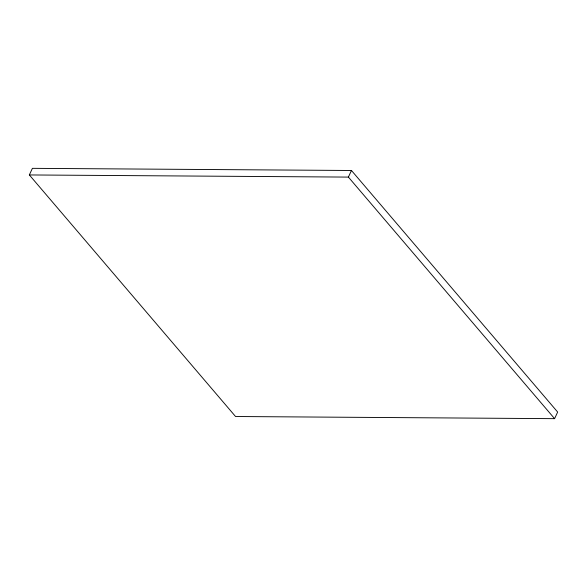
<?xml version="1.0" encoding="UTF-8"?>
<svg xmlns="http://www.w3.org/2000/svg" width="587" height="587" viewBox="0 0 587 587"><rect width="100%" height="100%" fill="white"/><g stroke="black" fill="none" stroke-linecap="round" stroke-linejoin="round"><path stroke-width="0.88" d="M29.35 174.948L32.402 168.337L351.452 170.487L557.65 412.052L554.598 418.663L235.548 416.513L29.35 174.948L348.399 177.098L554.598 418.663M348.399 177.098L351.452 170.487"/></g></svg>
